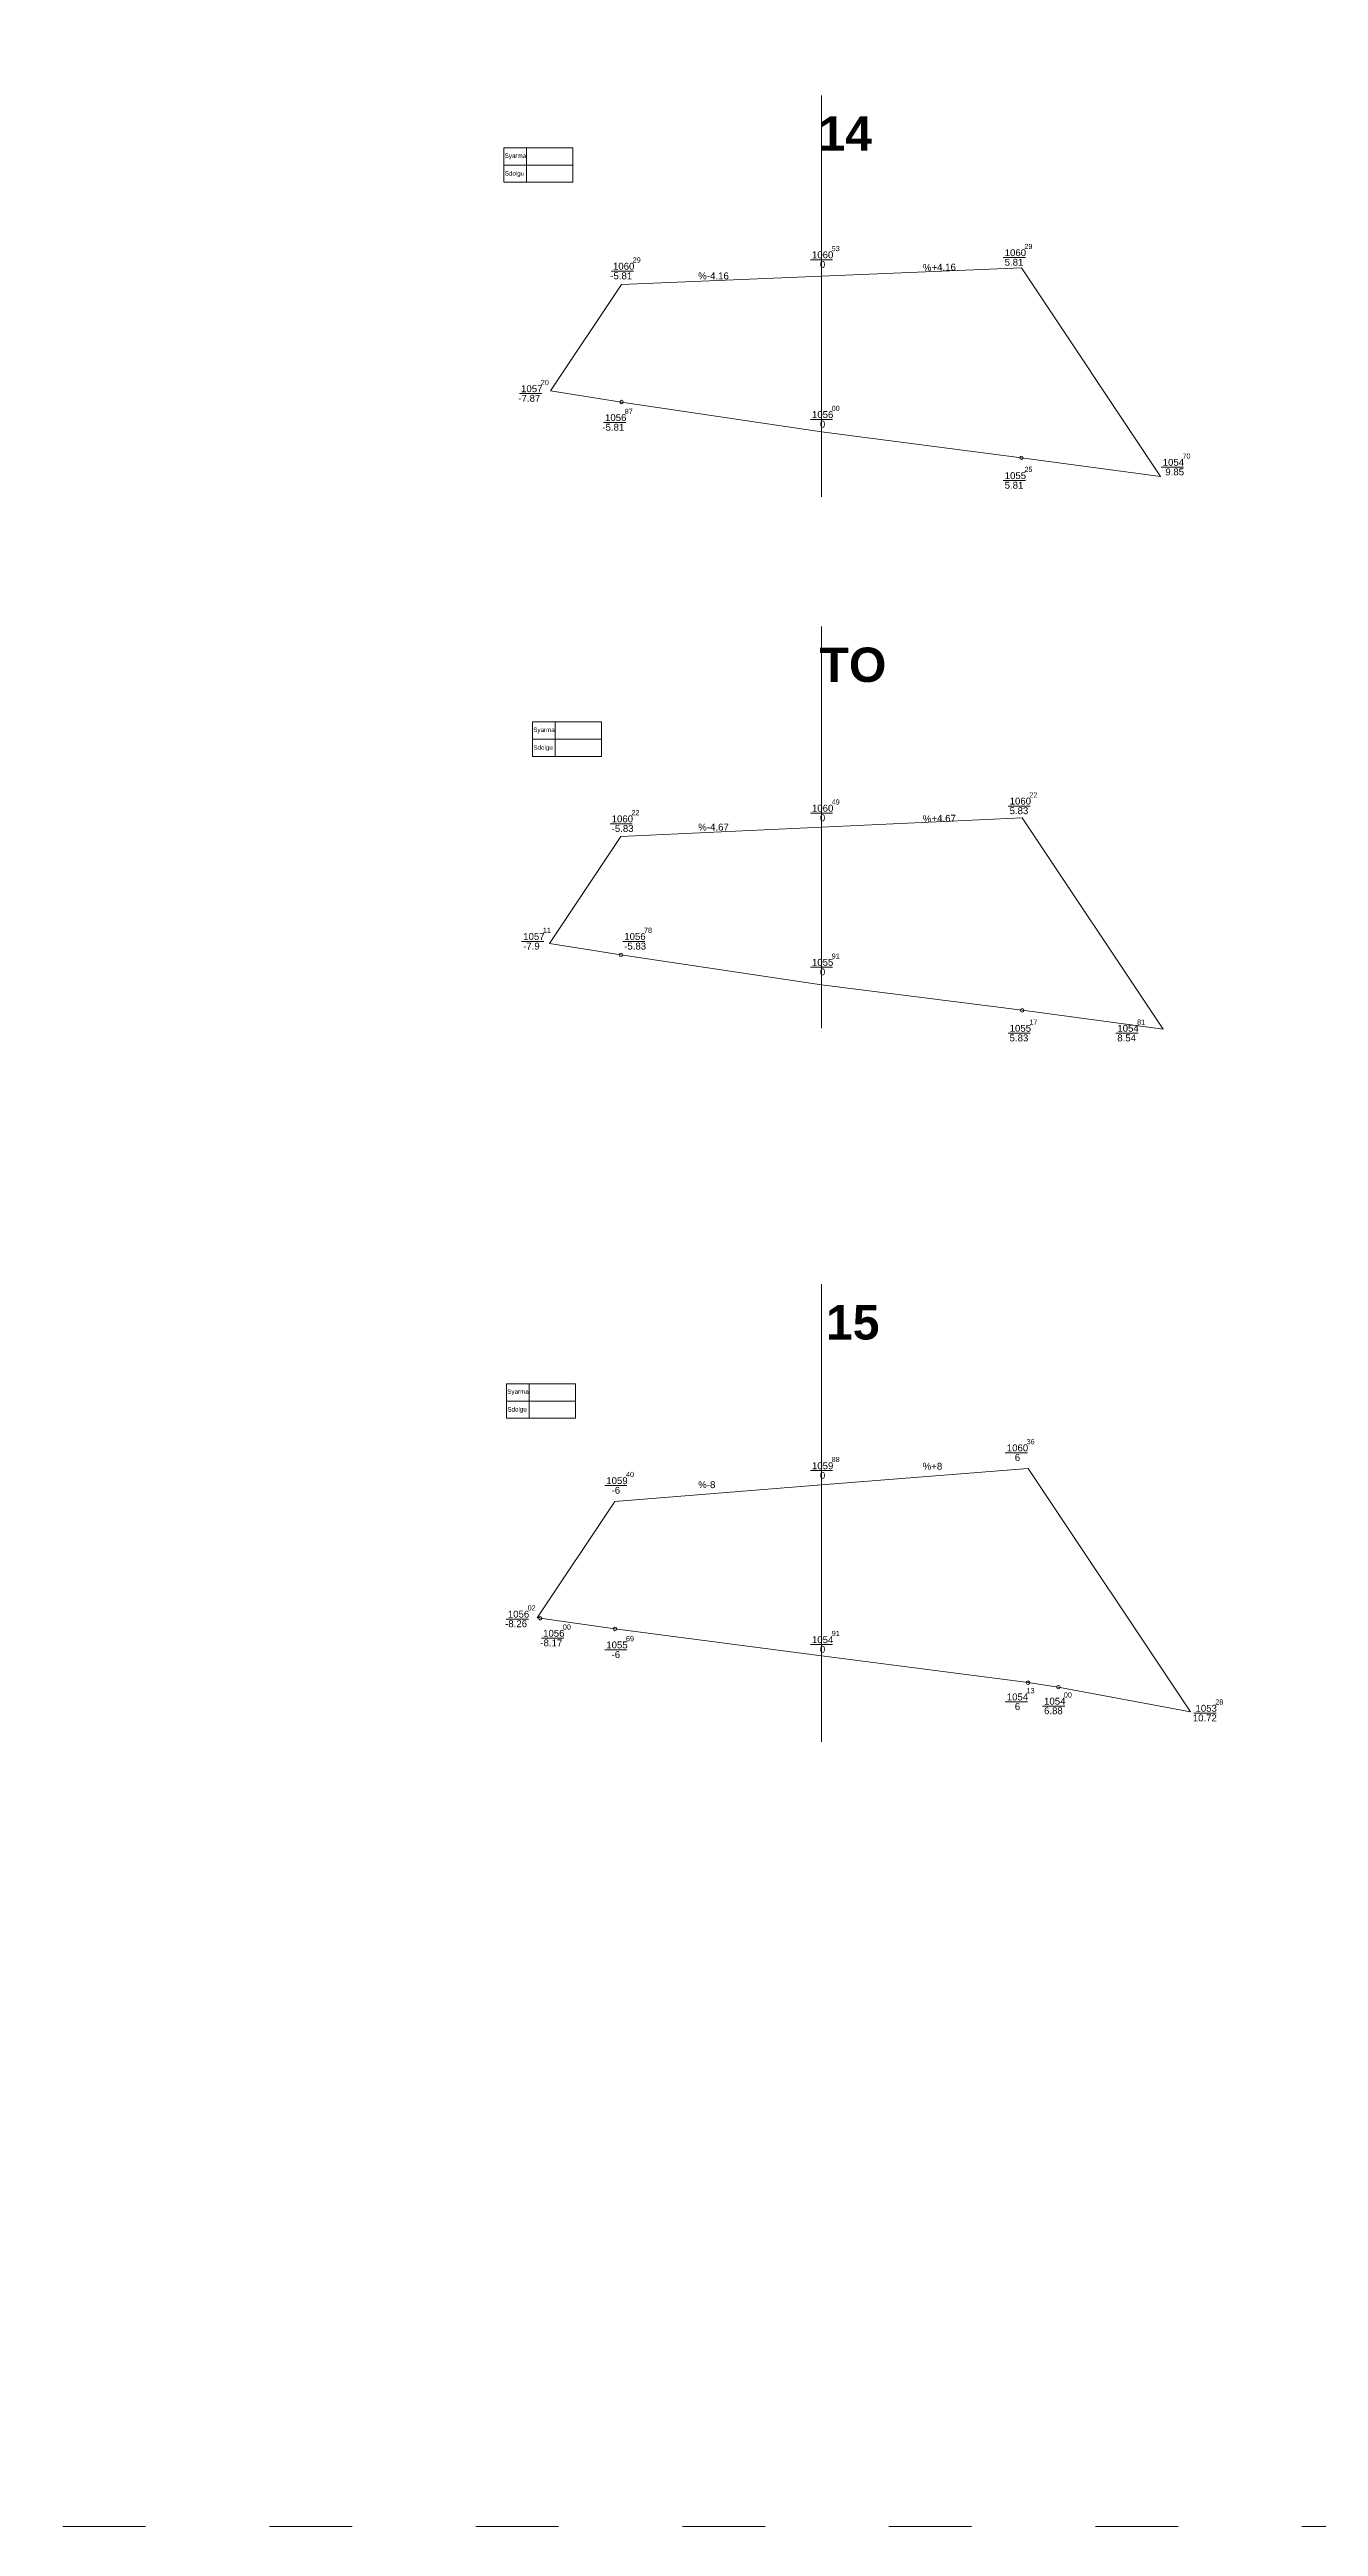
# Model space of a CAD drawing. Header units: millimetres. Extents: x 19067981 to 38137102, y 2652003 to 2652615.
# Drawn here: x 19068816.5 to 19068853.4, y 2652317.8 to 2652389.8 of the extents above; entities that cross this region are included whole.
import ezdxf

# ---------------------------------------------------------------- set-up
doc = ezdxf.new("R2010")
doc.units = ezdxf.units.MM
doc.linetypes.add('ACAD_ISO03W100', pattern=[30, 12, -18])
doc.layers.add('D.K Kesit No', color=93, linetype='Continuous', lineweight=9)
doc.layers.add('dever 1', color=242, linetype='Continuous')
doc.layers.add('en kesitler', color=7, linetype='Continuous')
doc.styles.get("Standard").update_dxf_attribs({"font": 'arial.ttf'})

msp = doc.modelspace()

# ---------------------------------------------------------------- linework, layer by layer
at = {"lineweight": 0, "ltscale": 2}
for p, q in [((19068832.816, 2652383.351), (19068833.46, 2652383.351)), ((19068838.597, 2652383.683), (19068839.242, 2652383.683)), ((19068844.197, 2652383.745), (19068844.842, 2652383.745)), ((19068830.146, 2652379.79), (19068830.791, 2652379.79)), ((19068832.586, 2652378.95), (19068833.23, 2652378.95)), ((19068838.597, 2652379.039), (19068839.242, 2652379.039)), ((19068848.788, 2652377.651), (19068849.433, 2652377.651)), ((19068844.197, 2652377.263), (19068844.842, 2652377.263)), ((19068832.779, 2652367.286), (19068833.423, 2652367.286)), ((19068838.597, 2652367.596), (19068839.242, 2652367.596)), ((19068844.341, 2652367.802), (19068844.986, 2652367.802)), ((19068830.207, 2652363.866), (19068830.852, 2652363.866)), ((19068833.144, 2652363.866), (19068833.788, 2652363.866)), ((19068838.597, 2652363.116), (19068839.242, 2652363.116)), ((19068844.341, 2652361.196), (19068844.986, 2652361.196)), ((19068847.471, 2652361.196), (19068848.115, 2652361.196)), ((19068838.597, 2652348.48), (19068839.242, 2652348.48)), ((19068844.259, 2652349.001), (19068844.903, 2652349.001)), ((19068832.621, 2652348.047), (19068833.266, 2652348.047)), ((19068829.762, 2652344.166), (19068830.406, 2652344.166)), ((19068830.786, 2652343.61), (19068831.431, 2652343.61)), ((19068832.621, 2652343.272), (19068833.266, 2652343.272)), ((19068838.597, 2652343.424), (19068839.242, 2652343.424)), ((19068844.259, 2652341.761), (19068844.903, 2652341.761)), ((19068845.341, 2652341.636), (19068845.985, 2652341.636)), ((19068849.741, 2652341.429), (19068850.386, 2652341.429))]:
    msp.add_line(p, q, dxfattribs=at)
at = {"layer": 'D.K Kesit No', "lineweight": 0, "ltscale": 0.2}
for p, q in [((19068838.919, 2652388.461), (19068838.919, 2652376.788)), ((19068833.111, 2652382.966), (19068838.919, 2652383.206)), ((19068844.727, 2652383.446), (19068838.919, 2652383.206)), ((19068838.919, 2652373.02), (19068838.919, 2652361.346)), ((19068844.749, 2652367.455), (19068838.919, 2652367.183)), ((19068833.089, 2652366.911), (19068838.919, 2652367.183)), ((19068838.919, 2652353.904), (19068838.919, 2652340.601)), ((19068844.919, 2652348.547), (19068838.919, 2652348.067)), ((19068832.919, 2652347.587), (19068838.919, 2652348.067))]:
    msp.add_line(p, q, dxfattribs=at)
at = {"layer": 'D.K Kesit No', "color": 0, "ltscale": 0.2}
for p, q in [((19068829.692, 2652385.934), (19068829.692, 2652386.934)), ((19068829.692, 2652386.934), (19068831.692, 2652386.934)), ((19068830.352, 2652386.934), (19068830.352, 2652385.934)), ((19068831.692, 2652386.934), (19068831.692, 2652385.934)), ((19068831.692, 2652386.434), (19068829.692, 2652386.434)), ((19068831.692, 2652385.934), (19068829.692, 2652385.934)), ((19068830.524, 2652369.245), (19068830.524, 2652370.245)), ((19068830.524, 2652370.245), (19068832.524, 2652370.245)), ((19068831.184, 2652370.245), (19068831.184, 2652369.245)), ((19068832.524, 2652370.245), (19068832.524, 2652369.245)), ((19068832.524, 2652369.745), (19068830.524, 2652369.745)), ((19068832.524, 2652369.245), (19068830.524, 2652369.245)), ((19068829.769, 2652350.005), (19068829.769, 2652351.005)), ((19068829.769, 2652351.005), (19068831.769, 2652351.005)), ((19068830.429, 2652351.005), (19068830.429, 2652350.005)), ((19068831.769, 2652351.005), (19068831.769, 2652350.005)), ((19068831.769, 2652350.505), (19068829.769, 2652350.505)), ((19068831.769, 2652350.005), (19068829.769, 2652350.005))]:
    msp.add_line(p, q, dxfattribs=at)
at = {"layer": 'D.K Kesit No', "color": 1, "lineweight": 0, "ltscale": 0.2}
for p, q in [((19068848.772, 2652377.379), (19068844.727, 2652383.446)), ((19068831.049, 2652379.873), (19068833.111, 2652382.966)), ((19068831.049, 2652379.873), (19068833.111, 2652379.546)), ((19068833.111, 2652379.546), (19068838.919, 2652378.676)), ((19068844.727, 2652377.926), (19068838.919, 2652378.676)), ((19068848.772, 2652377.379), (19068844.727, 2652377.926)), ((19068848.844, 2652361.312), (19068844.749, 2652367.455)), ((19068831.02, 2652363.807), (19068833.089, 2652366.911)), ((19068831.02, 2652363.807), (19068833.089, 2652363.473)), ((19068833.089, 2652363.473), (19068838.919, 2652362.603)), ((19068844.749, 2652361.863), (19068838.919, 2652362.603)), ((19068848.844, 2652361.312), (19068844.749, 2652361.863)), ((19068849.636, 2652341.472), (19068844.919, 2652348.547)), ((19068830.663, 2652344.203), (19068832.919, 2652347.587)), ((19068830.663, 2652344.203), (19068830.749, 2652344.187)), ((19068830.749, 2652344.187), (19068832.919, 2652343.877)), ((19068832.919, 2652343.877), (19068838.919, 2652343.097)), ((19068844.919, 2652342.317), (19068838.919, 2652343.097)), ((19068845.799, 2652342.187), (19068844.919, 2652342.317)), ((19068849.636, 2652341.472), (19068845.799, 2652342.187))]:
    msp.add_line(p, q, dxfattribs=at)
for centre in [(19068833.111, 2652379.546), (19068844.727, 2652377.926), (19068833.089, 2652363.473), (19068844.749, 2652361.863), (19068830.749, 2652344.187), (19068832.919, 2652343.877), (19068844.919, 2652342.317), (19068845.799, 2652342.187)]:
    msp.add_circle(centre, 0.05, dxfattribs=at)
at = {"layer": 'dever 1', "linetype": 'ACAD_ISO03W100', "lineweight": 0, "ltscale": 0.2}
msp.add_lwpolyline([(19068449.034, 2652403.664), (19069167.279, 2652403.664), (19069167.279, 2652317.787), (19068449.034, 2652317.787), (19068449.034, 2652403.664)], dxfattribs=at)

# ---------------------------------------------------------------- texts
at = {"color": 1, "lineweight": 0}
for s, insert, char_height, width, attachment_point in [('{\\C5;1060}', (19068838.642, 2652383.925), 0.2, 0.87201, 1), ('{\\C5;53}', (19068839.216, 2652384.082), 0.15, 4.707345624410664e-14, 1), ('{\\C5;1060}', (19068844.242, 2652383.987), 0.2, 0.87201, 1), ('{\\C5;29}', (19068844.816, 2652384.143), 0.15, 4.707345624410664e-14, 1), ('{\\C5;-5.81}', (19068832.782, 2652383.112), 0.2, 0.96851, 7), ('{\\C5;1060}', (19068832.861, 2652383.593), 0.2, 0.87201, 1), ('{\\C5;29}', (19068833.435, 2652383.75), 0.15, 4.707345624410664e-14, 1), ('{\\C5;    0}', (19068838.563, 2652383.443), 0.2, 0.96851, 7), ('{\\C5; 5.81}', (19068844.163, 2652383.505), 0.2, 0.96851, 7), ('{\\C5;20}', (19068830.765, 2652380.189), 0.15, 4.707345624410664e-14, 1), ('{\\C5;-7.87}', (19068830.112, 2652379.551), 0.2, 0.96851, 7), ('{\\C5;1057}', (19068830.191, 2652380.032), 0.2, 0.87201, 1), ('{\\C5;00}', (19068839.216, 2652379.438), 0.15, 4.707345624410664e-14, 1), ('{\\C5;-5.81}', (19068832.552, 2652378.71), 0.2, 0.96851, 7), ('{\\C5;1056}', (19068832.631, 2652379.192), 0.2, 0.87201, 1), ('{\\C5;87}', (19068833.204, 2652379.348), 0.15, 4.707345624410664e-14, 1), ('{\\C5;1056}', (19068838.642, 2652379.281), 0.2, 0.87201, 1), ('{\\C5;    0}', (19068838.563, 2652378.8), 0.2, 0.96851, 7), ('{\\C5;70}', (19068849.407, 2652378.049), 0.15, 4.707345624410664e-14, 1), ('{\\C5;1055}', (19068844.242, 2652377.506), 0.2, 0.87201, 1), ('{\\C5;25}', (19068844.816, 2652377.662), 0.15, 4.707345624410664e-14, 1), ('{\\C5;1054}', (19068848.833, 2652377.893), 0.2, 0.87201, 1), ('{\\C5;  9.85}', (19068848.754, 2652377.411), 0.2, 0.96851, 7), ('{\\C5; 5.81}', (19068844.163, 2652377.024), 0.2, 0.96851, 7), ('{\\C5;49}', (19068839.216, 2652367.994), 0.15, 4.707345624410664e-14, 1), ('{\\C5;1060}', (19068844.386, 2652368.044), 0.2, 0.87201, 1), ('{\\C5;22}', (19068844.96, 2652368.201), 0.15, 4.707345624410664e-14, 1), ('{\\C5; -5.83}', (19068832.745, 2652367.046), 0.2, 0.96851, 7), ('{\\C5;1060}', (19068832.823, 2652367.528), 0.2, 0.87201, 1), ('{\\C5;22}', (19068833.397, 2652367.684), 0.15, 4.707345624410664e-14, 1), ('{\\C5;1060}', (19068838.642, 2652367.838), 0.2, 0.87201, 1), ('{\\C5;    0}', (19068838.563, 2652367.356), 0.2, 0.96851, 7), ('{\\C5; 5.83}', (19068844.307, 2652367.562), 0.2, 0.96851, 7), ('{\\C5; -7.9}', (19068830.173, 2652363.626), 0.2, 0.96851, 7), ('{\\C5;1057}', (19068830.252, 2652364.108), 0.2, 0.87201, 1), ('{\\C5;11}', (19068830.826, 2652364.264), 0.15, 4.707345624410664e-14, 1), ('{\\C5; -5.83}', (19068833.11, 2652363.626), 0.2, 0.96851, 7), ('{\\C5;1056}', (19068833.189, 2652364.108), 0.2, 0.87201, 1), ('{\\C5;78}', (19068833.763, 2652364.264), 0.15, 4.707345624410664e-14, 1), ('{\\C5;1055}', (19068838.642, 2652363.358), 0.2, 0.87201, 1), ('{\\C5;    0}', (19068838.563, 2652362.876), 0.2, 0.96851, 7), ('{\\C5;91}', (19068839.216, 2652363.514), 0.15, 4.707345624410664e-14, 1), ('{\\C5;1055}', (19068844.386, 2652361.439), 0.2, 0.87201, 1), ('{\\C5;17}', (19068844.96, 2652361.595), 0.15, 4.707345624410664e-14, 1), ('{\\C5;1054}', (19068847.515, 2652361.439), 0.2, 0.87201, 1), ('{\\C5;81}', (19068848.089, 2652361.595), 0.15, 4.707345624410664e-14, 1), ('{\\C5; 5.83}', (19068844.307, 2652360.957), 0.2, 0.96851, 7), ('{\\C5; 8.54}', (19068847.436, 2652360.957), 0.2, 0.96851, 7), ('{\\C5;1060}', (19068844.303, 2652349.243), 0.2, 0.87201, 1), ('{\\C5;36}', (19068844.877, 2652349.399), 0.15, 4.707345624410664e-14, 1), ('{\\C5;1059}', (19068838.642, 2652348.722), 0.2, 0.87201, 1), ('{\\C5;88}', (19068839.216, 2652348.879), 0.15, 4.707345624410664e-14, 1), ('{\\C5;    6}', (19068844.225, 2652348.761), 0.2, 0.96851, 7), ('{\\C5;1059}', (19068832.666, 2652348.289), 0.2, 0.87201, 1), ('{\\C5;   -6}', (19068832.587, 2652347.807), 0.2, 0.96851, 7), ('{\\C5;40}', (19068833.24, 2652348.445), 0.15, 4.707345624410664e-14, 1), ('{\\C5;    0}', (19068838.563, 2652348.24), 0.2, 0.96851, 7), ('{\\C5;1056}', (19068829.807, 2652344.408), 0.2, 0.87201, 1), ('{\\C5;02}', (19068830.381, 2652344.565), 0.15, 4.707345624410664e-14, 1), ('{\\C5;-8.26}', (19068829.728, 2652343.927), 0.2, 0.96851, 7), ('{\\C5;-8.17}', (19068830.752, 2652343.37), 0.2, 0.96851, 7), ('{\\C5;1056}', (19068830.831, 2652343.852), 0.2, 0.87201, 1), ('{\\C5;00}', (19068831.405, 2652344.009), 0.15, 4.707345624410664e-14, 1), ('{\\C5;1055}', (19068832.666, 2652343.514), 0.2, 0.87201, 1), ('{\\C5;69}', (19068833.24, 2652343.671), 0.15, 4.707345624410664e-14, 1), ('{\\C5;1054}', (19068838.642, 2652343.666), 0.2, 0.87201, 1), ('{\\C5;91}', (19068839.216, 2652343.823), 0.15, 4.707345624410664e-14, 1), ('{\\C5;   -6}', (19068832.587, 2652343.032), 0.2, 0.96851, 7), ('{\\C5;    0}', (19068838.563, 2652343.184), 0.2, 0.96851, 7), ('{\\C5;1054}', (19068844.303, 2652342.003), 0.2, 0.87201, 1), ('{\\C5;13}', (19068844.877, 2652342.159), 0.15, 4.707345624410664e-14, 1), ('{\\C5;00}', (19068845.96, 2652342.035), 0.15, 4.707345624410664e-14, 1), ('{\\C5;    6}', (19068844.225, 2652341.521), 0.2, 0.96851, 7), ('{\\C5; 6.88}', (19068845.307, 2652341.397), 0.2, 0.96851, 7), ('{\\C5;1054}', (19068845.386, 2652341.878), 0.2, 0.87201, 1), ('{\\C5;10.72}', (19068849.707, 2652341.19), 0.2, 0.96851, 7), ('{\\C5;1053}', (19068849.786, 2652341.672), 0.2, 0.87201, 1), ('{\\C5;28}', (19068850.36, 2652341.828), 0.15, 4.707345624410664e-14, 1)]:
    msp.add_mtext(s, dxfattribs=dict(at, insert=insert, char_height=char_height, width=width, attachment_point=attachment_point))
at = {"layer": 'D.K Kesit No', "color": 0, "lineweight": 0, "ltscale": 0.2, "char_height": 0.1296, "attachment_point": 1}
for s, insert in [('Syarma ', (19068829.714, 2652386.772)), ('Sdolgu ', (19068829.717, 2652386.258)), ('Syarma ', (19068830.546, 2652370.083)), ('Sdolgu ', (19068830.549, 2652369.568)), ('Syarma ', (19068829.79, 2652350.843)), ('Sdolgu ', (19068829.793, 2652350.328))]:
    msp.add_mtext_dynamic_manual_height_columns(s, width=2.66636, gutter_width=1.006, heights=[0], dxfattribs=dict(at, insert=insert))
at = {"layer": 'D.K Kesit No', "color": 0, "linetype": 'ACAD_ISO03W100', "ltscale": 0.2, "char_height": 0.2013, "width": 0.58936, "attachment_point": 1}
for s, insert in [('%-4.16', (19068835.337, 2652383.313)), ('%-4.67', (19068835.337, 2652367.29)), ('%+8', (19068841.857, 2652348.708)), ('%-8', (19068835.337, 2652348.174))]:
    msp.add_mtext(s, dxfattribs=dict(at, insert=insert))
at = {"layer": 'D.K Kesit No', "color": 0, "linetype": 'ACAD_ISO03W100', "ltscale": 0.2, "char_height": 0.2013, "width": 0.58936, "attachment_point": 1, "rotation": 1.02001}
for s, insert in [('%+4.16', (19068841.862, 2652383.554)), ('%+4.67', (19068841.862, 2652367.531))]:
    msp.add_mtext(s, dxfattribs=dict(at, insert=insert))
at = {"layer": 'en kesitler', "color": 1, "lineweight": 0, "char_height": 1, "attachment_point": 1}
for s, width, insert in [('\\A1;\\pi-0.020562;{\\fArial|b1|i0|c162|p34; 14}', 1.86883, (19068838.464, 2652387.849)), ('\\A1;\\pi0.011754;{\\fArial|b1|i0|c162|p34; TO}', 2.29568, (19068838.464, 2652372.408)), ('\\A1;\\pi0.19798;{\\fArial|b1|i0|c162|p34; 15}', 2.29568, (19068838.464, 2652353.292))]:
    msp.add_mtext_dynamic_manual_height_columns(s, width=width, gutter_width=0.91, heights=[0], dxfattribs=dict(at, insert=insert))

doc.saveas('drawing.dxf')
